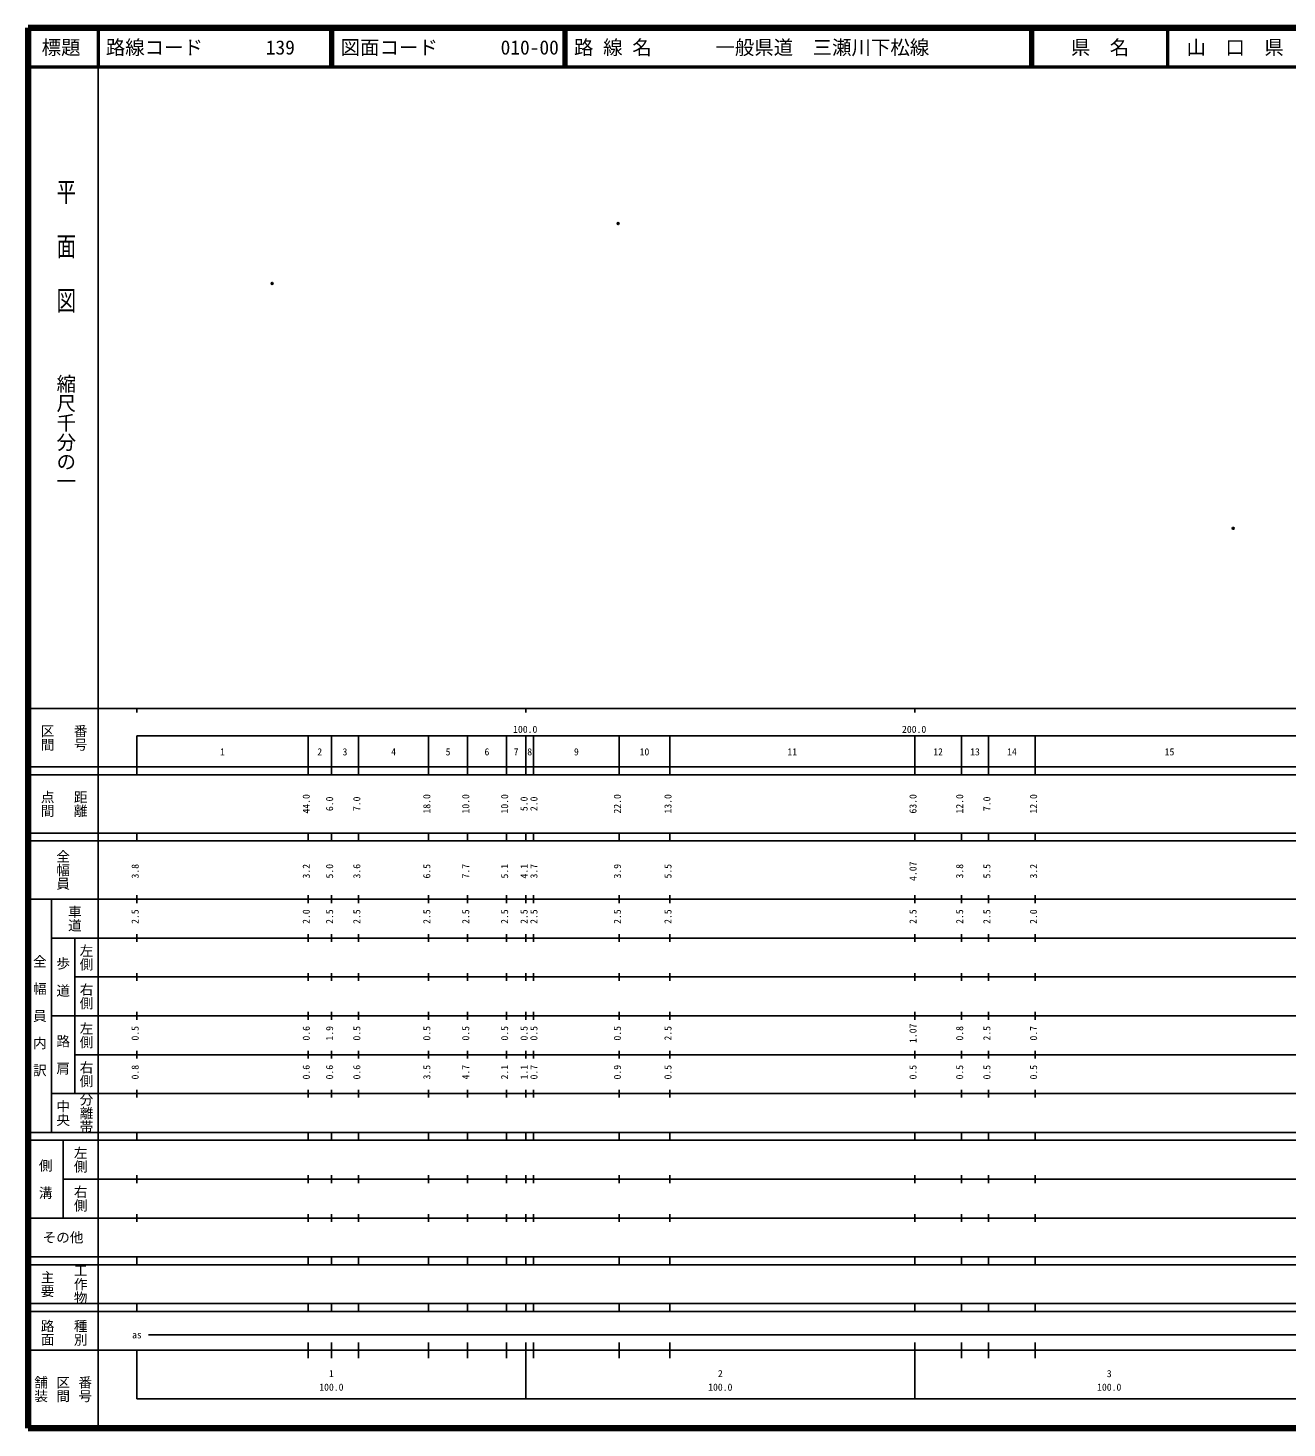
# Model space of a CAD drawing. Units: millimetres on the paper. Extents: x 40 to 680, y 20 to 380.
# Drawn here: x 40 to 363.7, y 20 to 380 of the extents above; entities that cross this region are included whole.
import ezdxf
from ezdxf.enums import TextEntityAlignment as Align

# ---------------------------------------------------------------- set-up
doc = ezdxf.new("R2010")
doc.units = ezdxf.units.MM
doc.header["$PDMODE"] = 32
doc.header["$PDSIZE"] = 0.5
doc.layers.add('M-OTRS', color=6, linetype='Continuous')
doc.layers.add('M-TTL-TXT', color=7, linetype='Continuous')
for name, color, linetype, lineweight in [('M-TTL', 2, 'Continuous', 140), ('M-TTL-BAND', 7, 'Continuous', 25), ('M-TTL-LINE', 7, 'Continuous', 50)]:
    doc.layers.add(name, color=color, linetype=linetype, lineweight=lineweight)
doc.styles.add('@ＭＳ ゴシック', font='')
doc.styles.add('ＭＳ ゴシック', font='')
doc.styles.get('@ＭＳ ゴシック').set_extended_font_data('@MS Gothic')
doc.styles.get('ＭＳ ゴシック').set_extended_font_data('MS Gothic')

msp = doc.modelspace()

# ---------------------------------------------------------------- linework, layer by layer
at = {"layer": 'M-OTRS'}
for p in [(191.724, 329.712), (102.759, 314.326), (349.897, 251.343)]:
    msp.add_point(p, dxfattribs=at)
at = {"layer": 'M-TTL'}
for p, q in [((40, 380), (40, 20)), ((680, 380), (40, 380)), ((40, 20), (680, 20))]:
    msp.add_line(p, q, dxfattribs=at)
at = {"layer": 'M-TTL-BAND'}
for p, q in [((58, 370), (58, 20)), ((40, 205), (579, 205)), ((68, 205), (68, 204)), ((168, 205), (168, 204)), ((268, 205), (268, 204)), ((68, 198), (579, 198)), ((68, 198), (68, 188)), ((112, 188), (112, 198)), ((118, 188), (118, 198)), ((125, 188), (125, 198)), ((143, 188), (143, 198)), ((153, 188), (153, 198)), ((163, 188), (163, 198)), ((168, 188), (168, 198)), ((170, 188), (170, 198)), ((192, 188), (192, 198)), ((205, 188), (205, 198)), ((268, 188), (268, 198)), ((280, 188), (280, 198)), ((287, 188), (287, 198)), ((299, 188), (299, 198)), ((40, 190), (579, 190)), ((40, 188), (579, 188)), ((40, 173), (579, 173)), ((68, 171), (68, 173)), ((112, 171), (112, 173)), ((118, 171), (118, 173)), ((125, 171), (125, 173)), ((143, 171), (143, 173)), ((153, 171), (153, 173)), ((163, 171), (163, 173)), ((168, 171), (168, 173)), ((170, 171), (170, 173)), ((192, 171), (192, 173)), ((205, 171), (205, 173)), ((268, 171), (268, 173)), ((280, 171), (280, 173)), ((287, 171), (287, 173)), ((299, 171), (299, 173)), ((40, 171), (579, 171)), ((40, 156), (579, 156)), ((46, 96), (46, 156)), ((68, 155), (68, 157)), ((112, 155), (112, 157)), ((118, 155), (118, 157)), ((125, 155), (125, 157)), ((143, 155), (143, 157)), ((153, 155), (153, 157)), ((163, 155), (163, 157)), ((168, 155), (168, 157)), ((170, 155), (170, 157)), ((192, 155), (192, 157)), ((205, 155), (205, 157)), ((268, 155), (268, 157)), ((280, 155), (280, 157)), ((287, 155), (287, 157)), ((299, 155), (299, 157)), ((46, 146), (579, 146)), ((52, 146), (52, 106)), ((68, 145), (68, 147)), ((112, 145), (112, 147)), ((118, 145), (118, 147)), ((125, 145), (125, 147)), ((143, 145), (143, 147)), ((153, 145), (153, 147)), ((163, 145), (163, 147)), ((168, 145), (168, 147)), ((170, 145), (170, 147)), ((192, 145), (192, 147)), ((205, 145), (205, 147)), ((268, 145), (268, 147)), ((280, 145), (280, 147)), ((287, 145), (287, 147)), ((299, 145), (299, 147)), ((68, 135), (68, 137)), ((112, 135), (112, 137)), ((118, 135), (118, 137)), ((125, 135), (125, 137)), ((143, 135), (143, 137)), ((153, 135), (153, 137)), ((163, 135), (163, 137)), ((168, 135), (168, 137)), ((170, 135), (170, 137)), ((192, 135), (192, 137)), ((205, 135), (205, 137)), ((268, 135), (268, 137)), ((280, 135), (280, 137)), ((287, 135), (287, 137)), ((299, 135), (299, 137)), ((52, 136), (579, 136)), ((46, 126), (579, 126)), ((68, 125), (68, 127)), ((112, 125), (112, 127)), ((118, 125), (118, 127)), ((125, 125), (125, 127)), ((143, 125), (143, 127)), ((153, 125), (153, 127)), ((163, 125), (163, 127)), ((168, 125), (168, 127)), ((170, 125), (170, 127)), ((192, 125), (192, 127)), ((205, 125), (205, 127)), ((268, 125), (268, 127)), ((280, 125), (280, 127)), ((287, 125), (287, 127)), ((299, 125), (299, 127)), ((52, 116), (579, 116)), ((68, 115), (68, 117)), ((112, 115), (112, 117)), ((118, 115), (118, 117)), ((125, 115), (125, 117)), ((143, 115), (143, 117)), ((153, 115), (153, 117)), ((163, 115), (163, 117)), ((168, 115), (168, 117)), ((170, 115), (170, 117)), ((192, 115), (192, 117)), ((205, 115), (205, 117)), ((268, 115), (268, 117)), ((280, 115), (280, 117)), ((287, 115), (287, 117)), ((299, 115), (299, 117)), ((46, 106), (579, 106)), ((68, 105), (68, 107)), ((112, 105), (112, 107)), ((118, 105), (118, 107)), ((125, 105), (125, 107)), ((143, 105), (143, 107)), ((153, 105), (153, 107)), ((163, 105), (163, 107)), ((168, 105), (168, 107)), ((170, 105), (170, 107)), ((192, 105), (192, 107)), ((205, 105), (205, 107)), ((268, 105), (268, 107)), ((280, 105), (280, 107)), ((287, 105), (287, 107)), ((299, 105), (299, 107)), ((40, 96), (579, 96)), ((40, 94), (579, 94)), ((49, 94), (49, 74)), ((68, 94), (68, 96)), ((112, 94), (112, 96)), ((118, 94), (118, 96)), ((125, 94), (125, 96)), ((143, 94), (143, 96)), ((153, 94), (153, 96)), ((163, 94), (163, 96)), ((168, 94), (168, 96)), ((170, 94), (170, 96)), ((192, 94), (192, 96)), ((205, 94), (205, 96)), ((268, 94), (268, 96)), ((280, 94), (280, 96)), ((287, 94), (287, 96)), ((299, 94), (299, 96)), ((49, 84), (579, 84)), ((68, 83), (68, 85)), ((112, 83), (112, 85)), ((118, 83), (118, 85)), ((125, 83), (125, 85)), ((143, 83), (143, 85)), ((153, 83), (153, 85)), ((163, 83), (163, 85)), ((168, 83), (168, 85)), ((170, 83), (170, 85)), ((192, 83), (192, 85)), ((205, 83), (205, 85)), ((268, 83), (268, 85)), ((280, 83), (280, 85)), ((287, 83), (287, 85)), ((299, 83), (299, 85)), ((40, 74), (579, 74)), ((68, 73), (68, 75)), ((112, 73), (112, 75)), ((118, 73), (118, 75)), ((125, 73), (125, 75)), ((143, 73), (143, 75)), ((153, 73), (153, 75)), ((163, 73), (163, 75)), ((168, 73), (168, 75)), ((170, 73), (170, 75)), ((192, 73), (192, 75)), ((205, 73), (205, 75)), ((268, 73), (268, 75)), ((280, 73), (280, 75)), ((287, 73), (287, 75)), ((299, 73), (299, 75)), ((40, 64), (579, 64)), ((40, 62), (579, 62)), ((68, 62), (68, 64)), ((112, 62), (112, 64)), ((118, 62), (118, 64)), ((125, 62), (125, 64)), ((143, 62), (143, 64)), ((153, 62), (153, 64)), ((163, 62), (163, 64)), ((168, 62), (168, 64)), ((170, 62), (170, 64)), ((192, 62), (192, 64)), ((205, 62), (205, 64)), ((268, 62), (268, 64)), ((280, 62), (280, 64)), ((287, 62), (287, 64)), ((299, 62), (299, 64)), ((40, 52), (579, 52)), ((68, 50), (68, 52)), ((112, 50), (112, 52)), ((118, 50), (118, 52)), ((125, 50), (125, 52)), ((143, 50), (143, 52)), ((153, 50), (153, 52)), ((163, 50), (163, 52)), ((168, 50), (168, 52)), ((170, 50), (170, 52)), ((192, 50), (192, 52)), ((205, 50), (205, 52)), ((268, 50), (268, 52)), ((280, 50), (280, 52)), ((287, 50), (287, 52)), ((299, 50), (299, 52)), ((40, 50), (579, 50)), ((71, 44), (565, 44)), ((40, 40), (579, 40)), ((68, 40), (68, 27.5)), ((112, 38), (112, 42)), ((118, 38), (118, 42)), ((125, 38), (125, 42)), ((143, 38), (143, 42)), ((153, 38), (153, 42)), ((163, 38), (163, 42)), ((168, 27.5), (168, 42)), ((170, 38), (170, 42)), ((192, 38), (192, 42)), ((205, 38), (205, 42)), ((268, 27.5), (268, 42)), ((280, 38), (280, 42)), ((287, 38), (287, 42)), ((299, 38), (299, 42)), ((68, 27.5), (579, 27.5))]:
    msp.add_line(p, q, dxfattribs=at)
at = {"layer": 'M-TTL-LINE'}
for p, q in [((58, 380), (58, 370)), ((117.75, 380), (117.75, 370)), ((118.25, 380), (118.25, 370)), ((177.75, 380), (177.75, 370)), ((178.25, 380), (178.25, 370)), ((297.75, 380), (297.75, 370)), ((298.25, 380), (298.25, 370)), ((333, 380), (333, 370)), ((40, 370), (680, 370))]:
    msp.add_line(p, q, dxfattribs=at)

# ---------------------------------------------------------------- texts
at = {"layer": 'M-TTL-BAND', "style": '@ＭＳ ゴシック', "width": 1.4}
msp.add_text('平  面  図', height=3.666, rotation=270, dxfattribs=at).set_placement((49.777, 306.475), align=Align.MIDDLE_RIGHT)
at = {"layer": 'M-TTL-BAND', "style": '@ＭＳ ゴシック'}
msp.add_text('縮尺千分の一', height=3.666, rotation=270, dxfattribs=at).set_placement((49.777, 261.03), align=Align.MIDDLE_RIGHT)
for s, p in [('区間', (45, 197.5)), ('番号', (53.5, 197.5)), ('点間', (45, 180.5)), ('距離', (53.5, 180.5)), ('全幅員', (49, 163.5)), ('車道', (52, 151)), ('左側', (55, 141)), ('全\u3000幅\u3000員\u3000内\u3000訳', (43, 126)), ('歩\u3000道', (49, 136)), ('右側', (55, 131)), ('左側', (55, 121)), ('路\u3000肩', (49, 116)), ('右側', (55, 111)), ('分離帯', (55, 101)), ('中央', (49, 101)), ('左側', (53.5, 89)), ('側\u3000溝', (44.5, 84)), ('右側', (53.5, 79)), ('工作物', (53.5, 57)), ('主要', (45, 57)), ('路面', (45, 44.5)), ('種別', (53.5, 44.5)), ('舗装', (43.333, 30)), ('区間', (49, 30)), ('番号', (54.667, 30))]:
    msp.add_text(s, height=2.566, rotation=270, dxfattribs=at).set_placement(p, align=Align.MIDDLE_CENTER)
at = {"layer": 'M-TTL-BAND', "style": 'ＭＳ ゴシック'}
for s, p in [('100.0', (167.844, 198.195)), ('200.0', (267.844, 198.195)), ('1', (90, 192.405)), ('2', (115, 192.405)), ('3', (121.5, 192.405)), ('4', (134, 192.405)), ('5', (148, 192.405)), ('6', (158, 192.405)), ('7', (165.5, 192.405)), ('8', (169, 192.405)), ('9', (181, 192.405)), ('10', (198.5, 192.405)), ('11', (236.5, 192.405)), ('12', (274, 192.405)), ('13', (283.5, 192.405)), ('14', (293, 192.405)), ('15', (333.5, 192.405)), ('as', (68, 42.5)), ('1', (118, 32.523)), ('2', (218, 32.523)), ('3', (318, 32.523)), ('100.0', (118, 29.033)), ('100.0', (218, 29.033)), ('100.0', (318, 29.033))]:
    msp.add_text(s, height=1.833, dxfattribs=at).set_placement(p, align=Align.BOTTOM_CENTER)
for s, p in [('44.0', (113, 180.5)), ('6.0', (119, 180.5)), ('7.0', (126, 180.5)), ('18.0', (144, 180.5)), ('10.0', (154, 180.5)), ('10.0', (164, 180.5)), ('5.0', (169, 180.5)), ('2.0', (171.535, 180.5)), ('22.0', (193, 180.5)), ('13.0', (206, 180.5)), ('63.0', (269, 180.5)), ('12.0', (281, 180.5)), ('7.0', (288, 180.5)), ('12.0', (300, 180.5)), ('3.8', (69, 163.174)), ('3.2', (113, 163.174)), ('5.0', (119, 163.174)), ('3.6', (126, 163.174)), ('6.5', (144, 163.174)), ('7.7', (154, 163.174)), ('5.1', (164, 163.174)), ('4.1', (169, 163.174)), ('3.7', (171.535, 163.174)), ('3.9', (193, 163.174)), ('5.5', (206, 163.174)), ('4.07', (269, 163.174)), ('3.8', (281, 163.174)), ('5.5', (288, 163.174)), ('3.2', (300, 163.174)), ('2.5', (69, 151.5)), ('2.0', (113, 151.5)), ('2.5', (119, 151.5)), ('2.5', (126, 151.5)), ('2.5', (144, 151.5)), ('2.5', (154, 151.5)), ('2.5', (164, 151.5)), ('2.5', (169, 151.5)), ('2.5', (171.535, 151.5)), ('2.5', (193, 151.5)), ('2.5', (206, 151.5)), ('2.5', (269, 151.5)), ('2.5', (281, 151.5)), ('2.5', (288, 151.5)), ('2.0', (300, 151.5)), ('0.5', (69, 121.5)), ('0.6', (113, 121.5)), ('1.9', (119, 121.5)), ('0.5', (126, 121.5)), ('0.5', (144, 121.5)), ('0.5', (154, 121.5)), ('0.5', (164, 121.5)), ('0.5', (169, 121.5)), ('0.5', (171.535, 121.5)), ('0.5', (193, 121.5)), ('2.5', (206, 121.5)), ('1.07', (269, 121.5)), ('0.8', (281, 121.5)), ('2.5', (288, 121.5)), ('0.7', (300, 121.5)), ('0.8', (69, 111.5)), ('0.6', (113, 111.5)), ('0.6', (119, 111.5)), ('0.6', (126, 111.5)), ('3.5', (144, 111.5)), ('4.7', (154, 111.5)), ('2.1', (164, 111.5)), ('1.1', (169, 111.5)), ('0.7', (171.535, 111.5)), ('0.9', (193, 111.5)), ('0.5', (206, 111.5)), ('0.5', (269, 111.5)), ('0.5', (281, 111.5)), ('0.5', (288, 111.5)), ('0.5', (300, 111.5))]:
    msp.add_text(s, height=1.833, rotation=90, dxfattribs=at).set_placement(p, align=Align.BOTTOM_CENTER)
msp.add_text('その他', height=2.566, dxfattribs=at).set_placement((49, 69), align=Align.MIDDLE_CENTER)
at = {"layer": 'M-TTL-TXT', "style": 'ＭＳ ゴシック'}
for s, p in [('標題', (48.5, 375)), ('県\u3000名', (315.625, 375)), ('山\u3000口\u3000県', (350.375, 375))]:
    msp.add_text(s, height=3.666, dxfattribs=at).set_placement(p, align=Align.MIDDLE_CENTER)
for s, p in [('路線コード', (60, 375)), ('139', (101.142, 375)), ('図面コード', (120.38, 375)), ('010-00', (161.521, 375)), ('路 線 名', (180.38, 375)), ('一般県道\u3000三瀬川下松線', (216.734, 375))]:
    msp.add_text(s, height=3.666, dxfattribs=at).set_placement(p, align=Align.MIDDLE_LEFT)

doc.saveas('drawing.dxf')
